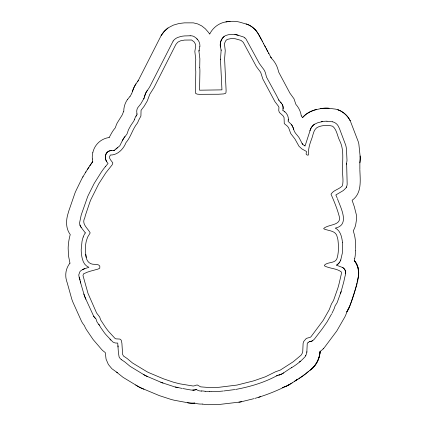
<?xml version="1.0" encoding="UTF-8"?>
<svg xmlns="http://www.w3.org/2000/svg" width="426" height="426" viewBox="0 0 426 426"><rect width="100%" height="100%" fill="white"/><g stroke="black" fill="none" stroke-linecap="round" stroke-linejoin="round"><path stroke-width="0.64" d="M199.73 67.51A38.122 38.122 0 0 1 199.911 71.323L199.56 90.195L221.536 89.875A18.084 18.084 0 0 1 221.951 89.849L220.471 59.523A14.021 14.021 0 0 1 220.466 59.113L221.147 50.225L220.434 46.796A11.763 11.763 0 0 1 220.269 45.657L220.221 44.512A11.289 11.289 0 0 1 222.494 38.212M355.561 248.752L355.518 242.495A43.484 43.484 0 0 0 354.432 234.864L353.271 230.775L354.112 229.193A23.217 23.217 0 0 0 355.635 225.082L356.562 219.278A25.911 25.911 0 0 0 356.392 214.917L354.315 206.754M355.55 249.322L355.518 250.76M355.518 250.893L355.231 255.435A37.366 37.366 0 0 1 354.746 258.358M321.31 121.788A44.97 44.97 0 0 1 322.53 121.564L317.876 122.683L314.585 124.227A11.087 11.087 0 0 0 310.581 129.046L305.037 146.027L304.244 145.522A19.25 19.25 0 0 1 302.854 144.371L302.508 144.041A3.632 3.632 0 0 1 302.119 143.493L301.342 141.996A48.346 48.346 0 0 0 300.08 139.579C298.626 135.756 294.52 133.535 293.674 129.461A23.568 23.568 0 0 0 293.035 127.465L291.554 124.68L288.998 122.15A15.746 15.746 0 0 0 288.684 121.921L288.146 121.559L288.349 118.066L287.598 115.276L285.937 112.831L283.482 110.803A16.412 16.412 0 0 1 283.125 110.526A1.251 1.251 0 0 1 282.848 110.254M199.842 46.546L198.99 50.934A3.775 3.775 0 0 0 198.953 51.429L199.869 58.729L199.719 67.51M282.859 110.249L283.072 108.779A7.157 7.157 0 0 0 282.252 104.439L281.469 103.364A16.587 16.587 0 0 0 280.345 102.027L279.509 101.111A5.826 5.826 0 0 1 279.195 100.696L277.15 96.761A65.572 65.572 0 0 0 276.474 95.392L266.5 77.101L265.595 73.528A13.52 13.52 0 0 0 262.714 68.08L259.381 63.522L246.052 39.091A7.12 7.12 0 0 0 245.52 38.505L244.854 37.909M306.837 352.227L307.237 343.612A8.057 8.057 0 0 1 308.12 342.445M332.019 313.206L334.197 308.658A15.32 15.32 0 0 0 334.564 307.487L335.145 305.788L336.886 303.088A9.894 9.894 0 0 0 337.275 302.242L341.13 291.57L343.766 281.879A89.923 89.923 0 0 0 344.219 279.823C344.714 276.234 347.158 272.017 344.208 268.811A6.773 6.773 0 0 0 342.696 267.549A6.278 6.278 0 0 1 345.726 271.996M346.668 162.572L346.604 165.288A11.209 11.209 0 0 1 346.7 166.007L347.163 184.064A7.769 7.769 0 0 1 346.274 187.365M346.753 162.114L346.833 161.662A18.739 18.739 0 0 0 347.009 160.389L346.45 149.116A22.637 22.637 0 0 0 345.672 145.058L339.405 128.423L337.93 125.542A8.818 8.818 0 0 0 332.307 121.751M351.567 301.23C355.092 288.274 363.634 272.805 354.267 260.478L354.746 258.358M358.032 278.024C359.682 272.022 358.373 265.228 354.267 260.478A19.069 19.069 0 0 1 357.35 265.579M357.169 281.746L357.238 281.416M356.956 282.731L356.44 285.026M357.308 281.085L357.989 278.199M92.841 152.519L93.188 151.23A19.292 19.292 0 0 1 109.083 137.518M355.987 286.906L356.216 285.963M355.87 287.374L354.065 293.977M145.708 93.219L145.207 94.476A28.979 28.979 0 0 0 144.489 96.787L144.196 97.783A8.371 8.371 0 0 1 143.748 98.784L140.724 103.976L137.763 107.682A6.837 6.837 0 0 0 137.247 108.742L137.103 109.147A7.657 7.657 0 0 0 136.741 111.537L137.007 114.653L135.356 117.235A8.909 8.909 0 0 0 135.01 118.029L134.419 119.701M132.486 91.286L131.81 93.39M346.886 311.885L346.833 312.05A30.56 30.56 0 0 1 346.168 313.919L346.061 314.186A36.242 36.242 0 0 1 344.826 316.976L336.817 330.906L324.351 347.6A19.053 19.053 0 0 1 323.18 348.878M346.844 312.008L346.934 311.725A25.677 25.677 0 0 0 349.56 306.715L349.89 305.767M353.761 294.957L353.915 294.467M353.607 295.442L352.984 297.337M349.927 305.66L351.21 302.14M350.071 305.24L351.652 301.001M352.824 297.795L351.828 300.543M349.852 305.873L346.934 311.725L349.554 306.709M83.219 236.962L83.07 237.383A31.939 31.939 0 0 0 82.005 241.526L81.201 249.716A37.014 37.014 0 0 0 82.324 258.8L83.315 261.761L84.694 264.109L86.473 265.904L88.88 267.32L84.833 268.657A20.219 20.219 0 0 0 82.905 269.408M340.672 260.281L342.328 253.15L342.424 242.437M109.131 137.63L111.149 133.892A37.728 37.728 0 0 1 113.806 129.658L115.238 127.891L116.431 124.658A28.723 28.723 0 0 1 117.262 122.874L122.305 114.775L123.05 112.794A23.968 23.968 0 0 1 123.673 111.415M134.424 119.706A10.772 10.772 0 0 1 133.429 121.628L131.512 124.424A39.245 39.245 0 0 0 130.516 125.979L128.487 129.701L127.092 133.727A4.904 4.904 0 0 1 126.847 134.233L125.004 136.592A19.884 19.884 0 0 0 123.007 139.472L121.389 142.534A37.621 37.621 0 0 0 120.856 143.674L119.903 145.591A4.265 4.265 0 0 1 119.323 146.193L114.28 150.405A1.832 1.832 0 0 1 113.513 150.57L110.936 150.596M106.149 153.834L106.782 152.817M331.598 313.957L327.035 321.981L322.125 329.021L314.345 339.165L312.854 340.544L311.188 341.348A10.586 10.586 0 0 1 309.351 341.721L308.099 342.429M256.015 30.672L254.956 29.479A20.576 20.576 0 0 0 253.475 28.079L252.895 27.599A22.562 22.562 0 0 0 249.482 25.363A18.366 18.366 0 0 0 247.234 24.335L239.242 22.03A28.244 28.244 0 0 0 232.889 21.295L227.34 21.705A38.084 38.084 0 0 0 226.366 21.848C219.177 22.786 212.814 27.637 209.688 34.128A24.836 24.836 0 0 0 208.543 32.44L205.311 28.75L201.764 25.933L197.717 23.925L193.361 22.86L184.442 22.86L179.011 23.51L173.366 25.129L168.531 27.647L164.271 31.316L161.007 35.843L138.37 80.37A14.543 14.543 0 0 1 137.992 80.983L136.016 83.816A28.931 28.931 0 0 0 132.513 91.297M82.777 177.056L85.93 171.843M131.682 93.598L130.473 95.717A11.577 11.577 0 0 1 129.967 96.553M85.61 172.36L88.241 168.211M87.224 169.788L88.922 167.162M88.581 167.684L90.323 165.048M89.785 165.858L92.746 161.598L92.362 158.999M90.685 164.511L92.746 161.598M342.701 267.544L336.38 265.148A9.457 9.457 0 0 0 337.051 264.748A9.026 9.026 0 0 0 338.936 263.087L339.788 261.953M173.158 41.045L149.867 86.584A32.413 32.413 0 0 1 147.96 89.556L147.055 90.839A15.293 15.293 0 0 0 145.692 93.214A16.933 16.933 0 0 1 147.321 90.477M127.502 99.498L129.334 97.224A13.6 13.6 0 0 1 129.962 96.548M105.504 166.513L108.06 163.44L106.734 161.8M301.23 115.856L302.519 117.565L305.985 114.306L310.256 111.697L314.654 109.993L320.879 108.587A34.687 34.687 0 0 1 328.696 108.252L335.321 109.093A20.304 20.304 0 0 1 337.786 109.77L338.75 110.126M302.519 117.565C306.06 113.433 311.076 110.797 316.321 109.541M309.164 370.955L302.487 376.296L292.044 382.942M305.607 373.863L299.084 378.442M306.273 373.298L308.658 371.35M305.82 355.369A11.47 11.47 0 0 1 305.016 356.78C300.804 361.461 295.639 365.417 290.143 368.533A44.027 44.027 0 0 0 289.233 369.097L284.483 372.287M309.622 370.599C315.735 366.152 319.681 358.953 320.102 351.402A20.299 20.299 0 0 0 323.643 348.404M309.777 370.476C315.81 366.035 319.676 358.884 320.102 351.402A26.066 26.066 0 0 1 311.385 369.358M222.463 38.191A8.909 8.909 0 0 1 224.188 36.439L224.555 36.173A7.972 7.972 0 0 1 225.684 35.534L228.363 34.74L232.692 34.368A12.306 12.306 0 0 1 233.618 34.389L235.2 34.565A27.168 27.168 0 0 1 238.203 35.262L243.539 36.993A9.761 9.761 0 0 1 244.844 37.919M284.137 372.526L283.269 373.112A13.749 13.749 0 0 1 279.137 374.976M291.554 383.278L292.209 382.83M291.288 383.459C279.733 389.721 267.437 394.785 254.743 398.427M294.462 381.297L298.083 379.023M291.027 383.634L286.991 385.956L282.252 387.644M291.475 367.755L291.81 367.563M82.905 269.418L80.972 270.611A6.321 6.321 0 0 0 79.843 271.82L78.837 274.642A6.481 6.481 0 0 0 78.874 275.926L79.598 278.567A15.309 15.309 0 0 1 79.992 280.1L80.301 281.522A20.166 20.166 0 0 0 80.482 282.257L84.023 294.494A41.727 41.727 0 0 0 85.882 299.222L93.635 316.129A12.194 12.194 0 0 0 95.184 318.089L96.058 319.01L96.489 320.57A8.323 8.323 0 0 0 97.645 322.935L98.986 324.639A8.461 8.461 0 0 1 99.221 324.958L100.169 326.593A21.801 21.801 0 0 0 100.653 327.45L104.349 332.722A38.659 38.659 0 0 0 107.027 335.837L112.784 341.902A7.194 7.194 0 0 0 115.004 342.882A6.544 6.544 0 0 0 115.957 343.047L117.73 343.052L118.311 351.413A33.745 33.745 0 0 1 118.343 352.313L119.104 356.913A7.599 7.599 0 0 0 121.506 359.72M253.8 398.693L241.563 401.707A69.188 69.188 0 0 1 239.433 402.096L218.676 404.54A38.462 38.462 0 0 1 215.971 404.546L212.947 404.412A10.421 10.421 0 0 1 212.638 404.46L208.644 404.7A30.23 30.23 0 0 1 204.975 404.482L202.318 404.072M279.131 374.944L278.157 375.189A7.982 7.982 0 0 0 276.911 375.689C264.093 382.665 249.854 386.813 235.562 389.46M234.795 389.572L223.778 390.967M183.042 388.576L191.178 390.062L194.011 390.078A11.177 11.177 0 0 0 196.477 389.47A11.14 11.14 0 0 1 193.729 390.088M211.195 391.462L211.972 391.382A14.835 14.835 0 0 1 213.586 391.361L216.664 391.489A25.251 25.251 0 0 0 218.176 391.483L223.032 391.041M210.939 391.489L209.363 391.622M190.15 35.773L185.938 35.906A18.297 18.297 0 0 0 184.565 35.933L182.546 36.157A26.588 26.588 0 0 0 181.018 36.439L177.919 37.387A11.092 11.092 0 0 0 173.121 41.013M201.908 390.993L202.212 390.983A9.021 9.021 0 0 1 203.08 390.993L205.14 391.297M201.706 391.004L201.402 391.009M326.96 121.25L332.296 121.788M182.259 388.448L174.612 386.856L162.594 382.894A42.025 42.025 0 0 1 160.799 382.197L146.517 376.11A31.737 31.737 0 0 1 143.258 374.332L130.095 366.328L125.084 362.164A15.043 15.043 0 0 0 124.371 361.621L121.495 359.741M187.11 402.655L187.355 402.703A26.114 26.114 0 0 0 194.799 403.102A26.268 26.268 0 0 1 187.11 402.645L186.609 402.549M186.114 402.437L174.676 400.318A60.002 60.002 0 0 1 170.943 399.391L160.693 396.058A44.192 44.192 0 0 1 159.372 395.626L140.548 387.745M160.799 382.202L161.507 382.484A38.122 38.122 0 0 0 162.972 383.027M117.475 372.862L123.066 377.34L138.578 386.723A51.312 51.312 0 0 0 143.961 389.242M117.384 372.777L116.926 372.377A5.112 5.112 0 0 0 116.612 372.138L111.878 368.708L108.358 364.464L106.058 359.097L105.286 352.6L103.028 350.827A22.466 22.466 0 0 1 101.58 349.427L99.231 346.652A19.154 19.154 0 0 0 98.832 346.178L93.203 339.644L86.686 330.054A21.486 21.486 0 0 1 84.417 325.634A24.708 24.708 0 0 1 81.59 321.46L73.07 302.524A46.998 46.998 0 0 1 71.77 299.084L67.201 282.726A17.551 17.551 0 0 1 66.69 281.192L66.089 278.721A18.387 18.387 0 0 1 65.844 276.937L65.806 276.517A19.058 19.058 0 0 1 69.912 263.167M199.858 46.546A9.154 9.154 0 0 0 198.239 40.411L196.807 38.734A15.283 15.283 0 0 0 196.2 38.116L194.07 36.561A7.636 7.636 0 0 0 190.15 35.784M85.354 232.947L81.228 227.473A10.112 10.112 0 0 1 80.067 225.37L79.646 223.906A6.422 6.422 0 0 1 79.545 223.022L81.057 215.689A26.396 26.396 0 0 1 81.297 214.752L87.681 196.583A39.48 39.48 0 0 1 88.368 195.103L94.162 183.468L101.287 172.141A74.156 74.156 0 0 1 105.488 166.502M268.561 53L271.245 57.968L273.151 60.188A26.375 26.375 0 0 1 278.215 70.263L278.673 72.085L289.914 93.145L293.983 98.768L295.873 104.354A21.912 21.912 0 0 1 301.283 115.845M256.037 30.651A31.125 31.125 0 0 1 258.63 34.479L261.644 39.969M258.641 34.474L260.233 37.328M271.245 57.968L271.064 57.648M271.021 57.569L270.712 57.004M260.345 37.531L263.769 43.99M268.955 53.735L266.985 50.05M267.773 51.525L266.197 48.575M266.591 49.315L264.631 45.625M265.414 47.1L263.534 43.543M262.118 40.859L262.592 41.753M350.161 120.558L358.309 141.821A33.91 33.91 0 0 1 358.841 143.945L360.151 156.486A35.012 35.012 0 0 1 359.869 162.839L359.863 169.276M337.083 197.797L336.524 196.461A18.723 18.723 0 0 0 335.8 194.98L343.292 190.56L345.837 188.079A7.423 7.423 0 0 0 346.471 186.961M337.403 198.575C340.305 207.025 350.241 224.656 335.805 227.99A12.594 12.594 0 0 0 335.422 228.102C339.016 229.944 340.843 233.869 341.663 237.639A31.178 31.178 0 0 1 342.435 242.437M354.192 206.365L352.1 200.289C362.137 193.297 360.172 180.278 359.863 169.793M69.981 263.22L68.501 255.786L68.155 248.172A56.413 56.413 0 0 1 68.975 240.088L69.039 239.716A48.644 48.644 0 0 1 70.247 234.572C65.455 228.123 65.923 219.678 68.4 212.441A41.413 41.413 0 0 1 68.762 211.067L75.013 192.941A59.816 59.816 0 0 1 76.43 189.788L81.302 179.799A63.059 63.059 0 0 1 83.027 176.625M86.196 257.277C86.67 260.696 89.135 263.79 92.692 264.216C95.36 264.493 101.095 263.8 99.785 268.172L98.076 269.067L90.11 271.261A109.008 109.008 0 0 1 87.218 272.209L83.491 273.891L82.985 275.521L87.996 293.365L96.606 313.014L99.705 317.061L100.642 319.905L105.105 326.747A76.041 76.041 0 0 0 106.889 329.245L108.14 330.858A30.991 30.991 0 0 0 110.185 333.148L115.031 338.436L115.92 338.851L119.898 339.08L121.24 340.193L121.895 343.186L122.619 354.453L123.572 356.109L126.176 357.851A20.885 20.885 0 0 1 128.572 359.72L132.502 362.979L146.491 371.451A27.85 27.85 0 0 0 149.228 372.819L163.36 378.773L171.098 381.403A76.813 76.813 0 0 0 174.01 382.367L179.953 383.853L193.058 386.009A6.683 6.683 0 0 0 195.816 385.253L197.291 384.982L200.673 386.861L208.836 387.506L218.948 387.298L237.005 385.067L252.858 381.084A64.63 64.63 0 0 0 255.776 380.141L265.425 376.781L275.5 371.786L280.292 370.087L293.184 361.802L301.012 355.241L302.125 353.543L302.753 351.599L303.104 343.409L303.674 341.519L306.331 338.382L310.187 337.317L310.98 336.753L323.206 320.315L329.255 309.649L331.439 303.94L333.515 300.506L337.919 287.96A124.078 124.078 0 0 0 339.24 283.024L341.338 273.977L341.412 272.022C336.726 268.22 329.665 268.742 324.442 265.84L324.404 265.201C327.823 261.426 336.167 263.976 337.296 257.437C338.782 251.846 338.627 245.893 337.983 240.184A29.272 29.272 0 0 0 337.28 237.202C336.279 230.53 328.899 231.009 324.101 228.991L323.675 228.485C328.755 223.858 342.733 225.966 338.92 215.231C336.923 208 333.968 201.008 331.018 194.192C333.404 190.06 339.139 189.41 342.296 185.928C343.846 180.874 342.227 175.15 342.648 169.82C342.259 160.128 344.336 149.867 339.698 140.734C337.27 135.995 336.918 129.754 332.695 126.24C328.127 124.919 323.132 125.148 318.659 126.783C313.286 128.599 313.323 135.127 311.417 139.547C309.564 144.387 308.142 149.409 308.499 154.622L308.094 155.245L306.571 154.76L306.102 153.983L306.48 151.464L301.986 148.978L299.004 146.278L295.026 139.137L290.724 133.503L288.626 127.747L287.39 126.165L284.264 123.604L284.067 117.576L283.072 115.835L279.328 112.384L278.726 110.43L278.955 107.395L278.62 106.5L274.924 101.617L262.863 79.071L260.68 72.314L256.388 66.621L243.273 42.312L241.02 40.385L235.104 38.723L231.041 38.596L227.127 39.432L225.663 40.827L224.433 43.654L225.253 50.657L224.598 58.804L226.105 90.445L225.977 92.591L225.551 93.363L223.719 93.912L218.533 94.242L199.123 94.322L197.014 94.109L195.438 93.188L195.795 71.749L195.417 65.636L195.763 59.539L194.836 51.418L195.699 46.375L195.587 44.357L194.006 41.785L191.599 40.007L184.458 40.076L180.459 40.848L177.733 42.211L175.826 44.554L154.1 87.41L149.755 94.332L147.29 100.957L144.169 106.228L141.065 110.302L140.91 116.048L138.503 120.537A13.328 13.328 0 0 1 137.241 123.316C132.438 129.238 130.979 136.852 125.984 142.603C123.519 149.036 117.613 155.202 110.387 155.027C107.773 157.913 111.458 160.623 112.826 162.95L112.235 164.745L105.84 172.807L98.656 183.984L90.908 199.522A87.575 87.575 0 0 0 89.774 202.371L85.53 214.965A44.192 44.192 0 0 0 84.769 217.92C81.228 223.985 87.729 228.144 90.195 232.905L87.57 237.207L86.313 241.068A36.609 36.609 0 0 0 85.605 245.088L85.36 251.212L86.196 257.277A39.384 39.384 0 0 1 85.642 254.263M202.318 404.045A22.551 22.551 0 0 1 194.794 403.15M116.617 372.132A7.764 7.764 0 0 1 117.294 372.697M92.335 159.005A20.592 20.592 0 0 1 92.82 152.519M123.769 111.415A20.086 20.086 0 0 1 127.491 99.487M132.433 91.563A29.224 29.224 0 0 1 136 83.81M138.375 80.376A20.267 20.267 0 0 1 137.491 81.712M161.14 35.635A24.655 24.655 0 0 1 167.935 27.962M228.709 21.545A54.512 54.512 0 0 1 230.099 21.417M246.111 23.941A21.028 21.028 0 0 1 253.497 28.057A20.72 20.72 0 0 1 255.318 29.868M338.776 110.062A22.669 22.669 0 0 1 350.124 120.574M360.124 155.969A35.177 35.177 0 0 1 359.869 162.839M241.563 401.707A70.082 70.082 0 0 1 238.895 402.181M260.563 396.67A64.012 64.012 0 0 1 258.699 397.277M286.49 386.18A31.157 31.157 0 0 1 285.079 386.76M289.691 384.508A23.835 23.835 0 0 1 288.466 385.216M295.575 380.551A41.487 41.487 0 0 1 296.752 379.811M358.522 270.095A19.846 19.846 0 0 1 358.357 276.618M357.765 266.703A18.238 18.238 0 0 1 358.548 270.089M337.818 109.69A22.589 22.589 0 0 1 350.119 120.579M320.214 108.667A35.427 35.427 0 0 1 329.133 108.279M255.355 29.836A29.857 29.857 0 0 1 258.625 34.485M225.94 21.923A36.806 36.806 0 0 1 227.34 21.705M140.543 387.756A48.782 48.782 0 0 1 135.692 384.992M276.49 375.913A9.968 9.968 0 0 1 278.146 375.168M299.441 361.972A31.636 31.636 0 0 1 300.314 361.275M306.906 351.785A12.274 12.274 0 0 1 305.575 355.864M311.592 341.237A10.096 10.096 0 0 1 309.345 341.716M312.514 340.768A5.597 5.597 0 0 1 311.779 341.135M341.13 291.57A71.515 71.515 0 0 1 340.486 293.519M339.234 262.72A9.111 9.111 0 0 1 337.051 264.754M340.811 259.935A10.943 10.943 0 0 1 339.527 262.347M322.53 121.575A21.785 21.785 0 0 1 326.96 121.202M302.838 144.387A4.377 4.377 0 0 1 302.087 143.514M292.934 127.204A22.903 22.903 0 0 1 293.668 129.461M291.56 124.68A10.378 10.378 0 0 1 292.47 126.187M284.451 111.521A15.208 15.208 0 0 1 284.925 111.889M282.262 104.434A7.269 7.269 0 0 1 283.04 108.96M234.886 34.506A26.38 26.38 0 0 1 238.198 35.262M220.476 59.778A13.062 13.062 0 0 1 220.466 59.113M136.943 113.827A12.263 12.263 0 0 1 136.986 114.237M135.921 116.245A15.453 15.453 0 0 1 136.331 115.632M115.888 149.041A45.955 45.955 0 0 1 117.794 147.428M114.716 150.08A6.486 6.486 0 0 1 114.535 150.234M111.186 150.612A6.055 6.055 0 0 0 106.74 152.78A5.985 5.985 0 0 1 110.936 150.628M106.117 153.818A8.041 8.041 0 0 0 106.777 161.773A8.003 8.003 0 0 1 106.25 153.546M83.24 236.968A15.187 15.187 0 0 1 85.317 232.921M82.607 269.546A19.458 19.458 0 0 1 84.838 268.662M79.524 278.3A15.182 15.182 0 0 1 79.997 280.1M85.876 299.222A42.398 42.398 0 0 1 83.879 294.031M98.736 324.324A11.044 11.044 0 0 1 99.38 325.176M110.765 340.108A25.778 25.778 0 0 1 109.977 339.171M117.997 345.832A44.895 44.895 0 0 1 118.082 346.961M147.247 376.44A32.285 32.285 0 0 1 143.258 374.332M201.402 391.025A7.902 7.902 0 0 1 196.434 389.524M209.363 391.654A20.427 20.427 0 0 1 205.146 391.27M283.615 372.872A14.702 14.702 0 0 1 279.147 375.013M345.64 272.006A6.667 6.667 0 0 1 345.577 273.801M309.899 130.787A26.625 26.625 0 0 1 310.261 129.781M310.479 129.291A11.284 11.284 0 0 1 314.537 124.158M346.445 164.228A5.932 5.932 0 0 1 346.551 163.254M304.462 145.676A10.81 10.81 0 0 1 304.244 145.522M288.381 119.269A13.627 13.627 0 0 1 288.301 120.185M279.019 100.429A13.1 13.1 0 0 1 278.7 99.881M280.345 102.027A16.534 16.534 0 0 1 281.602 103.539M221.131 49.922A3.909 3.909 0 0 1 221.147 50.359M220.487 47.046A11.806 11.806 0 0 1 220.237 45.278M220.263 44.512A10.89 10.89 0 0 1 224.182 36.434M144.206 97.788A9.383 9.383 0 0 1 143.69 98.901M144.489 96.787A28.686 28.686 0 0 1 145.303 94.221M196.903 38.841A25.651 25.651 0 0 1 197.366 39.357M198.969 51.045A8.413 8.413 0 0 1 199.118 50.257M122.267 140.862A25.113 25.113 0 0 1 124.951 136.554M114.296 150.474A3.115 3.115 0 0 1 113.066 150.548M81.233 227.468A9.979 9.979 0 0 1 79.955 225.082M95.296 318.201A12.439 12.439 0 0 1 93.624 316.135M80.695 283.008A25.459 25.459 0 0 1 80.296 281.522M79.369 277.912A13.808 13.808 0 0 1 79.129 277.166M193.729 390.109A9.431 9.431 0 0 1 192.669 390.163M178.015 387.671A48.83 48.83 0 0 1 175.363 387.058"/></g></svg>
